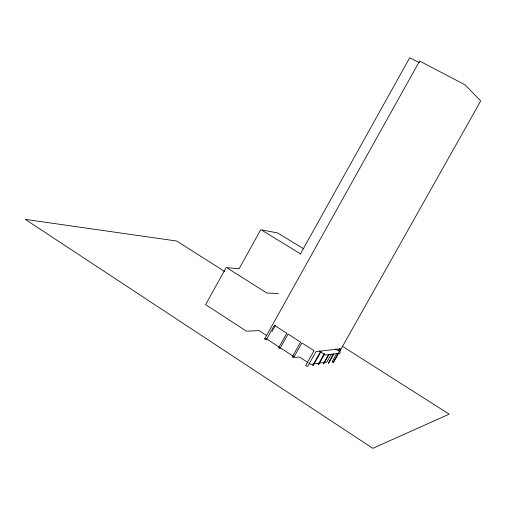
<?xml version="1.0" encoding="UTF-8"?>
<svg xmlns="http://www.w3.org/2000/svg" width="506" height="506" viewBox="0 0 506 506"><rect width="100%" height="100%" fill="white"/><g stroke="black" fill="none" stroke-linecap="round" stroke-linejoin="round"><path stroke-width="0.76" d="M326.066 350.424L321.405 350.943L313.233 365.484L312.657 365.566L320.842 351.006L316.035 351.537L307.749 366.293L307.117 366.388L305.725 365.484L314.017 350.709L301.867 342.916L293.619 357.641L292.335 356.806L300.577 342.094L288.04 334.049L279.843 348.71L278.591 347.894L286.782 333.245L274.36 325.276L266.219 339.874L264.657 338.862L419.6 61.074L465.172 84.875L480.7 100.972L333.473 362.486L333.043 362.549L338.463 352.916M272.095 331.405L275.397 325.478M324.144 353.839L318.002 364.775L318.647 364.681L324.789 353.764M328.584 354.567L323.277 363.997L323.726 363.928L329.026 354.51M331.335 354.08L326.857 362.037L310.779 364.358L308.869 363.118M333.46 353.96L328.23 363.264L328.666 363.2L333.89 353.909M336.806 353.403L332.164 361.645L333.473 362.486M338.35 350.652L339.513 348.59M339.241 351.537L340.791 348.786L336.503 349.26M340.089 353.239L325.56 355.041L319.533 351.183M326.705 350.354L331.234 349.848M331.67 349.798L336.079 349.311M264.657 338.862L265.353 338.818M278.382 293.518L266.833 293.031L227.567 268.224M419.544 62.807L409.752 57.684L300.412 253.968L300.804 254.025L262.108 230.388M303.821 248.908L277.611 232.962L260.723 229.724L239.091 268.794L226.125 267.566L205.626 304.644L246.492 331.196L259.028 330.608L266.668 335.548M224.696 271.513L176.733 241.039L25.3 219.383L372.802 448.316L449.202 414.148L342.613 346.427M335.497 348.938L340.658 352.227M307.597 362.296L299.331 356.951L295.194 357.451L266.327 338.748"/></g></svg>
